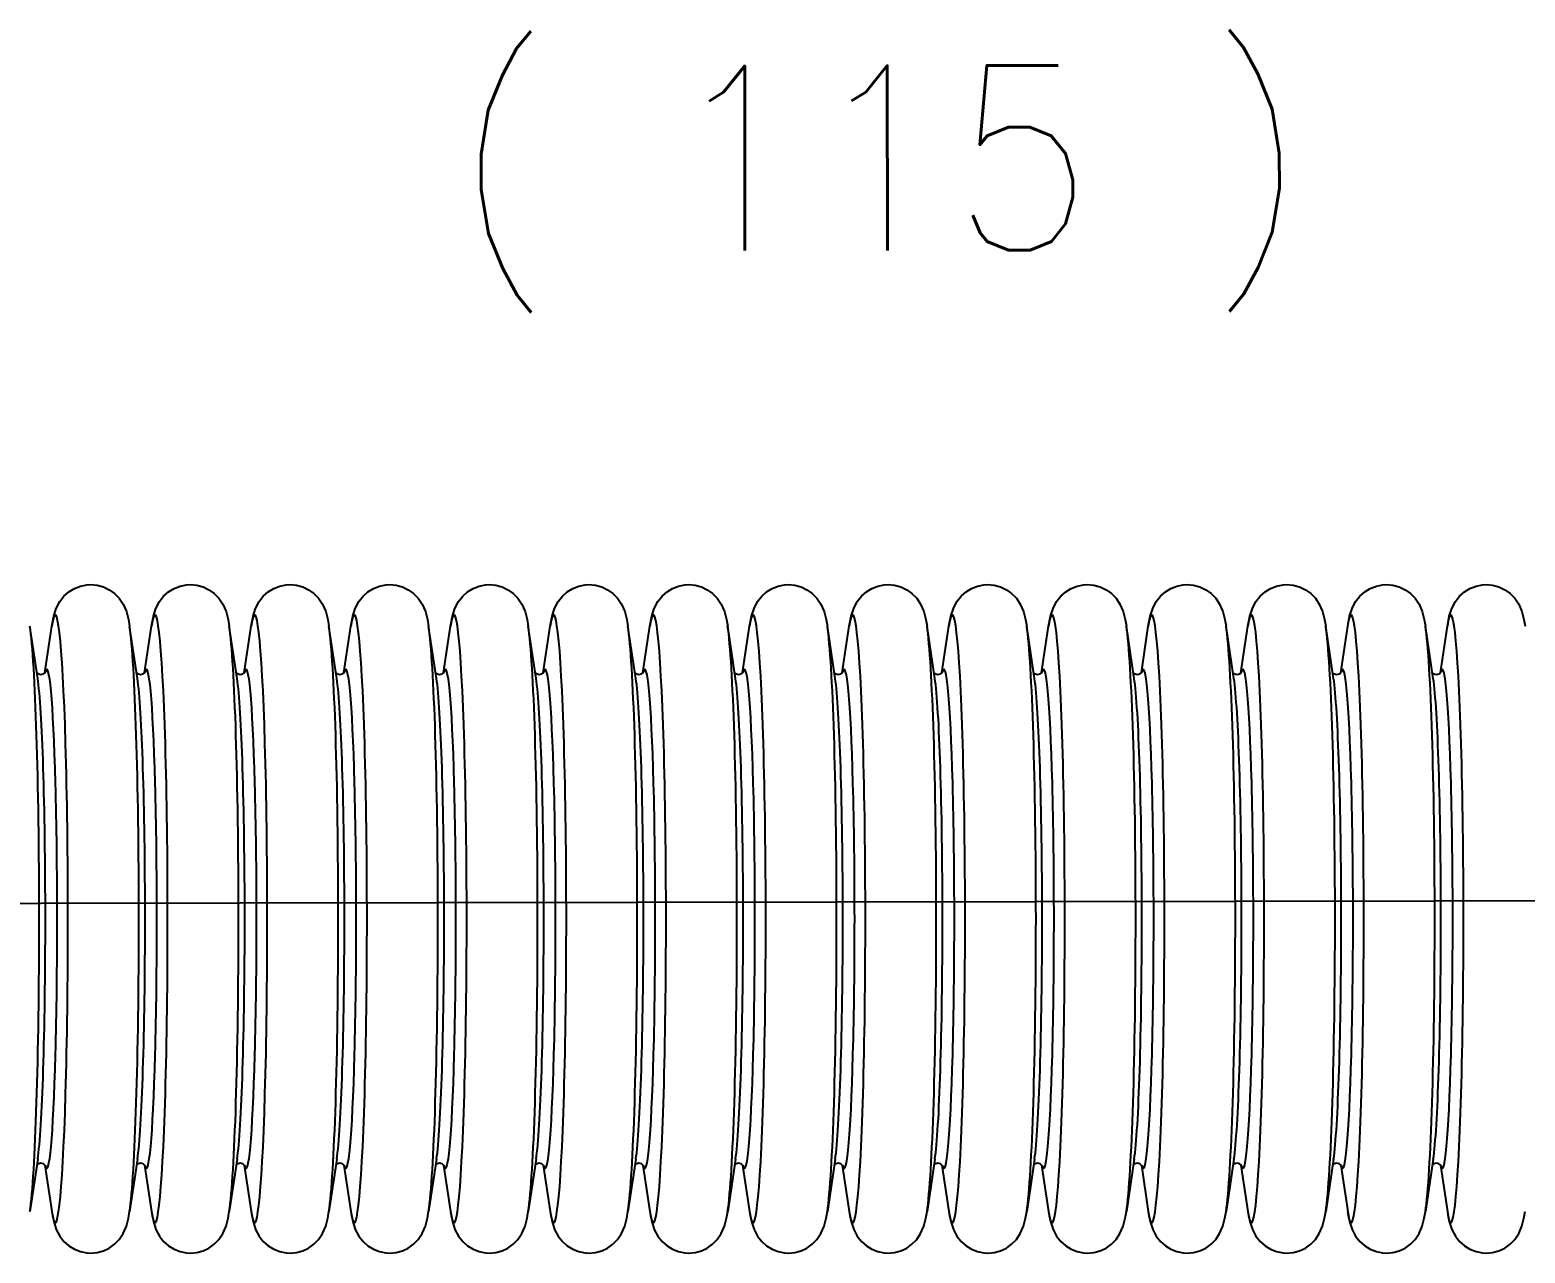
# Model space of a CAD drawing. Header units: inches. Extents: x 47316 to 59086, y 3141 to 11743.
# Drawn here: x 47757.95 to 47798.41, y 8642.61 to 8675.71 of the extents above; entities that cross this region are included whole.
import ezdxf

# ---------------------------------------------------------------- set-up
doc = ezdxf.new("R2010")
doc.units = ezdxf.units.IN
doc.header["$MEASUREMENT"] = 0
doc.styles.get("Standard").update_dxf_attribs({"font": ''})
doc.styles.get('Standard').set_extended_font_data('SimSun')
doc.linetypes.add('_VH_OTCON', pattern='A,0.0001,[7,VeSys.shx,S=0.1,R=0,X=0,Y=0],-0.4,[7,VeSys.shx,S=0.1,R=0,X=0,Y=0],-0.4,["X",Standard,S=1,R=0,X=-0.5,Y=-0.5],-0.0001,[7,VeSys.shx,S=0.1,R=0,X=0,Y=0],-0.4', length=1.2002)

msp = doc.modelspace()

# ---------------------------------------------------------------- linework, layer by layer
at = {"color": 1, "lineweight": -3}
for p, q in [((47759.153, 8660.592), (47759.317, 8660.656)), ((47759.317, 8660.656), (47759.488, 8660.69)), ((47759.488, 8660.69), (47759.593, 8660.695)), ((47759.593, 8660.695), (47759.767, 8660.68)), ((47759.767, 8660.68), (47759.936, 8660.634)), ((47759.936, 8660.634), (47760.094, 8660.558)), ((47761.851, 8660.592), (47762.014, 8660.656)), ((47762.014, 8660.656), (47762.186, 8660.69)), ((47762.186, 8660.69), (47762.29, 8660.695)), ((47762.29, 8660.695), (47762.464, 8660.68)), ((47762.464, 8660.68), (47762.633, 8660.634)), ((47762.633, 8660.634), (47762.792, 8660.558)), ((47764.549, 8660.592), (47764.712, 8660.656)), ((47764.712, 8660.656), (47764.883, 8660.69)), ((47764.883, 8660.69), (47764.988, 8660.695)), ((47764.988, 8660.695), (47765.162, 8660.68)), ((47765.162, 8660.68), (47765.331, 8660.634)), ((47765.331, 8660.634), (47765.489, 8660.558)), ((47767.246, 8660.592), (47767.41, 8660.656)), ((47767.41, 8660.656), (47767.581, 8660.69)), ((47767.581, 8660.69), (47767.686, 8660.695)), ((47767.686, 8660.695), (47767.859, 8660.68)), ((47767.859, 8660.68), (47768.029, 8660.634)), ((47768.029, 8660.634), (47768.187, 8660.558)), ((47769.944, 8660.592), (47770.107, 8660.656)), ((47770.107, 8660.656), (47770.279, 8660.69)), ((47770.279, 8660.69), (47770.383, 8660.695)), ((47770.383, 8660.695), (47770.557, 8660.68)), ((47770.557, 8660.68), (47770.726, 8660.634)), ((47770.726, 8660.634), (47770.885, 8660.558)), ((47772.642, 8660.592), (47772.805, 8660.656)), ((47772.805, 8660.656), (47772.976, 8660.69)), ((47772.976, 8660.69), (47773.081, 8660.695)), ((47773.081, 8660.695), (47773.255, 8660.68)), ((47773.255, 8660.68), (47773.424, 8660.634)), ((47773.424, 8660.634), (47773.582, 8660.558)), ((47775.339, 8660.592), (47775.503, 8660.656)), ((47775.503, 8660.656), (47775.674, 8660.69)), ((47775.674, 8660.69), (47775.779, 8660.695)), ((47775.779, 8660.695), (47775.952, 8660.68)), ((47775.952, 8660.68), (47776.122, 8660.634)), ((47776.122, 8660.634), (47776.28, 8660.558)), ((47778.037, 8660.592), (47778.2, 8660.656)), ((47778.2, 8660.656), (47778.372, 8660.69)), ((47778.372, 8660.69), (47778.476, 8660.695)), ((47778.476, 8660.695), (47778.65, 8660.68)), ((47778.65, 8660.68), (47778.819, 8660.634)), ((47778.819, 8660.634), (47778.977, 8660.558)), ((47780.734, 8660.592), (47780.898, 8660.656)), ((47780.898, 8660.656), (47781.069, 8660.69)), ((47781.069, 8660.69), (47781.174, 8660.695)), ((47781.174, 8660.695), (47781.348, 8660.68)), ((47781.348, 8660.68), (47781.517, 8660.634)), ((47781.517, 8660.634), (47781.675, 8660.558)), ((47783.432, 8660.592), (47783.595, 8660.656)), ((47783.595, 8660.656), (47783.767, 8660.69)), ((47783.767, 8660.69), (47783.871, 8660.695)), ((47783.871, 8660.695), (47784.045, 8660.68)), ((47784.045, 8660.68), (47784.214, 8660.634)), ((47784.214, 8660.634), (47784.373, 8660.558)), ((47786.13, 8660.592), (47786.293, 8660.656)), ((47786.293, 8660.656), (47786.464, 8660.69)), ((47786.464, 8660.69), (47786.569, 8660.695)), ((47786.569, 8660.695), (47786.743, 8660.68)), ((47786.743, 8660.68), (47786.912, 8660.634)), ((47786.912, 8660.634), (47787.07, 8660.558)), ((47788.827, 8660.592), (47788.991, 8660.656)), ((47788.991, 8660.656), (47789.162, 8660.69)), ((47789.162, 8660.69), (47789.267, 8660.695)), ((47789.267, 8660.695), (47789.441, 8660.68)), ((47789.441, 8660.68), (47789.61, 8660.634)), ((47789.61, 8660.634), (47789.768, 8660.558)), ((47791.525, 8660.592), (47791.688, 8660.656)), ((47791.688, 8660.656), (47791.86, 8660.69)), ((47791.86, 8660.69), (47791.964, 8660.695)), ((47791.964, 8660.695), (47792.138, 8660.68)), ((47792.138, 8660.68), (47792.307, 8660.634)), ((47792.307, 8660.634), (47792.466, 8660.558)), ((47794.223, 8660.592), (47794.386, 8660.656)), ((47794.386, 8660.656), (47794.557, 8660.69)), ((47794.557, 8660.69), (47794.662, 8660.695)), ((47794.662, 8660.695), (47794.836, 8660.68)), ((47794.836, 8660.68), (47795.005, 8660.634)), ((47795.005, 8660.634), (47795.163, 8660.558)), ((47796.92, 8660.592), (47797.084, 8660.656)), ((47797.084, 8660.656), (47797.255, 8660.69)), ((47797.255, 8660.69), (47797.36, 8660.695)), ((47797.36, 8660.695), (47797.533, 8660.68)), ((47797.533, 8660.68), (47797.703, 8660.634)), ((47797.703, 8660.634), (47797.861, 8660.558)), ((47758.66, 8660.053), (47758.757, 8660.238)), ((47758.757, 8660.238), (47758.869, 8660.381)), ((47758.869, 8660.381), (47759.003, 8660.5)), ((47759.003, 8660.5), (47759.153, 8660.592)), ((47760.094, 8660.558), (47760.238, 8660.456)), ((47760.238, 8660.456), (47760.365, 8660.325)), ((47760.365, 8660.325), (47760.471, 8660.166)), ((47761.358, 8660.053), (47761.455, 8660.238)), ((47761.455, 8660.238), (47761.567, 8660.381)), ((47761.567, 8660.381), (47761.7, 8660.5)), ((47761.7, 8660.5), (47761.851, 8660.592)), ((47762.792, 8660.558), (47762.935, 8660.456)), ((47762.935, 8660.456), (47763.062, 8660.325)), ((47763.062, 8660.325), (47763.169, 8660.166)), ((47764.055, 8660.053), (47764.152, 8660.238)), ((47764.152, 8660.238), (47764.264, 8660.381)), ((47764.264, 8660.381), (47764.398, 8660.5)), ((47764.398, 8660.5), (47764.549, 8660.592)), ((47765.489, 8660.558), (47765.633, 8660.456)), ((47765.633, 8660.456), (47765.76, 8660.325)), ((47765.76, 8660.325), (47765.867, 8660.166)), ((47766.753, 8660.053), (47766.85, 8660.238)), ((47766.85, 8660.238), (47766.962, 8660.381)), ((47766.962, 8660.381), (47767.096, 8660.5)), ((47767.096, 8660.5), (47767.246, 8660.592)), ((47768.187, 8660.558), (47768.33, 8660.456)), ((47768.33, 8660.456), (47768.458, 8660.325)), ((47768.458, 8660.325), (47768.564, 8660.166)), ((47769.451, 8660.053), (47769.548, 8660.238)), ((47769.548, 8660.238), (47769.66, 8660.381)), ((47769.66, 8660.381), (47769.793, 8660.5)), ((47769.793, 8660.5), (47769.944, 8660.592)), ((47770.885, 8660.558), (47771.028, 8660.456)), ((47771.028, 8660.456), (47771.155, 8660.325)), ((47771.155, 8660.325), (47771.262, 8660.166)), ((47772.148, 8660.053), (47772.245, 8660.238)), ((47772.245, 8660.238), (47772.357, 8660.381)), ((47772.357, 8660.381), (47772.491, 8660.5)), ((47772.491, 8660.5), (47772.642, 8660.592)), ((47773.582, 8660.558), (47773.726, 8660.456)), ((47773.726, 8660.456), (47773.853, 8660.325)), ((47773.853, 8660.325), (47773.96, 8660.166)), ((47774.846, 8660.053), (47774.943, 8660.238)), ((47774.943, 8660.238), (47775.055, 8660.381)), ((47775.055, 8660.381), (47775.189, 8660.5)), ((47775.189, 8660.5), (47775.339, 8660.592)), ((47776.28, 8660.558), (47776.423, 8660.456)), ((47776.423, 8660.456), (47776.55, 8660.325)), ((47776.55, 8660.325), (47776.657, 8660.166)), ((47777.544, 8660.053), (47777.64, 8660.238)), ((47777.64, 8660.238), (47777.753, 8660.381)), ((47777.753, 8660.381), (47777.886, 8660.5)), ((47777.886, 8660.5), (47778.037, 8660.592)), ((47778.977, 8660.558), (47779.121, 8660.456)), ((47779.121, 8660.456), (47779.248, 8660.325)), ((47779.248, 8660.325), (47779.355, 8660.166)), ((47780.241, 8660.053), (47780.338, 8660.238)), ((47780.338, 8660.238), (47780.45, 8660.381)), ((47780.45, 8660.381), (47780.584, 8660.5)), ((47780.584, 8660.5), (47780.734, 8660.592)), ((47781.675, 8660.558), (47781.819, 8660.456)), ((47781.819, 8660.456), (47781.946, 8660.325)), ((47781.946, 8660.325), (47782.052, 8660.166)), ((47782.939, 8660.053), (47783.036, 8660.238)), ((47783.036, 8660.238), (47783.148, 8660.381)), ((47783.148, 8660.381), (47783.281, 8660.5)), ((47783.281, 8660.5), (47783.432, 8660.592)), ((47784.373, 8660.558), (47784.516, 8660.456)), ((47784.516, 8660.456), (47784.643, 8660.325)), ((47784.643, 8660.325), (47784.75, 8660.166)), ((47785.637, 8660.053), (47785.733, 8660.238)), ((47785.733, 8660.238), (47785.846, 8660.381)), ((47785.846, 8660.381), (47785.979, 8660.5)), ((47785.979, 8660.5), (47786.13, 8660.592)), ((47787.07, 8660.558), (47787.214, 8660.456)), ((47787.214, 8660.456), (47787.341, 8660.325)), ((47787.341, 8660.325), (47787.448, 8660.166)), ((47788.334, 8660.053), (47788.431, 8660.238)), ((47788.431, 8660.238), (47788.543, 8660.381)), ((47788.543, 8660.381), (47788.677, 8660.5)), ((47788.677, 8660.5), (47788.827, 8660.592)), ((47789.768, 8660.558), (47789.912, 8660.456)), ((47789.912, 8660.456), (47790.039, 8660.325)), ((47790.039, 8660.325), (47790.145, 8660.166)), ((47791.032, 8660.053), (47791.129, 8660.238)), ((47791.129, 8660.238), (47791.241, 8660.381)), ((47791.241, 8660.381), (47791.374, 8660.5)), ((47791.374, 8660.5), (47791.525, 8660.592)), ((47792.466, 8660.558), (47792.609, 8660.456)), ((47792.609, 8660.456), (47792.736, 8660.325)), ((47792.736, 8660.325), (47792.843, 8660.166)), ((47793.729, 8660.053), (47793.826, 8660.238)), ((47793.826, 8660.238), (47793.938, 8660.381)), ((47793.938, 8660.381), (47794.072, 8660.5)), ((47794.072, 8660.5), (47794.223, 8660.592)), ((47795.163, 8660.558), (47795.307, 8660.456)), ((47795.307, 8660.456), (47795.434, 8660.325)), ((47795.434, 8660.325), (47795.541, 8660.166)), ((47796.427, 8660.053), (47796.524, 8660.238)), ((47796.524, 8660.238), (47796.636, 8660.381)), ((47796.636, 8660.381), (47796.77, 8660.5)), ((47796.77, 8660.5), (47796.92, 8660.592)), ((47797.861, 8660.558), (47798.004, 8660.456)), ((47798.004, 8660.456), (47798.131, 8660.325)), ((47798.131, 8660.325), (47798.238, 8660.166)), ((47758.541, 8659.571), (47758.591, 8659.837)), ((47758.591, 8659.837), (47758.66, 8660.053)), ((47760.471, 8660.166), (47760.557, 8659.967)), ((47760.557, 8659.967), (47760.614, 8659.747)), ((47761.238, 8659.571), (47761.289, 8659.837)), ((47761.289, 8659.837), (47761.358, 8660.053)), ((47763.169, 8660.166), (47763.255, 8659.967)), ((47763.255, 8659.967), (47763.312, 8659.747)), ((47763.936, 8659.571), (47763.986, 8659.837)), ((47763.986, 8659.837), (47764.055, 8660.053)), ((47765.867, 8660.166), (47765.953, 8659.967)), ((47765.953, 8659.967), (47766.009, 8659.747)), ((47766.634, 8659.571), (47766.684, 8659.837)), ((47766.684, 8659.837), (47766.753, 8660.053)), ((47768.564, 8660.166), (47768.65, 8659.967)), ((47768.65, 8659.967), (47768.707, 8659.747)), ((47769.331, 8659.571), (47769.382, 8659.837)), ((47769.382, 8659.837), (47769.451, 8660.053)), ((47771.262, 8660.166), (47771.348, 8659.967)), ((47771.348, 8659.967), (47771.405, 8659.747)), ((47772.029, 8659.571), (47772.079, 8659.837)), ((47772.079, 8659.837), (47772.148, 8660.053)), ((47773.96, 8660.166), (47774.045, 8659.967)), ((47774.045, 8659.967), (47774.102, 8659.747)), ((47774.727, 8659.571), (47774.777, 8659.837)), ((47774.777, 8659.837), (47774.846, 8660.053)), ((47776.657, 8660.166), (47776.743, 8659.967)), ((47776.743, 8659.967), (47776.8, 8659.747)), ((47777.424, 8659.571), (47777.475, 8659.837)), ((47777.475, 8659.837), (47777.544, 8660.053)), ((47779.355, 8660.166), (47779.441, 8659.967)), ((47779.441, 8659.967), (47779.498, 8659.747)), ((47780.122, 8659.571), (47780.172, 8659.837)), ((47780.172, 8659.837), (47780.241, 8660.053)), ((47782.052, 8660.166), (47782.138, 8659.967)), ((47782.138, 8659.967), (47782.195, 8659.747)), ((47782.819, 8659.571), (47782.87, 8659.837)), ((47782.87, 8659.837), (47782.939, 8660.053)), ((47784.75, 8660.166), (47784.836, 8659.967)), ((47784.836, 8659.967), (47784.893, 8659.747)), ((47785.517, 8659.571), (47785.567, 8659.837)), ((47785.567, 8659.837), (47785.637, 8660.053)), ((47787.448, 8660.166), (47787.534, 8659.967)), ((47787.534, 8659.967), (47787.591, 8659.747)), ((47788.215, 8659.571), (47788.265, 8659.837)), ((47788.265, 8659.837), (47788.334, 8660.053)), ((47790.145, 8660.166), (47790.231, 8659.967)), ((47790.231, 8659.967), (47790.288, 8659.747)), ((47790.912, 8659.571), (47790.963, 8659.837)), ((47790.963, 8659.837), (47791.032, 8660.053)), ((47792.843, 8660.166), (47792.929, 8659.967)), ((47792.929, 8659.967), (47792.986, 8659.747)), ((47793.61, 8659.571), (47793.66, 8659.837)), ((47793.66, 8659.837), (47793.729, 8660.053)), ((47795.541, 8660.166), (47795.627, 8659.967)), ((47795.627, 8659.967), (47795.683, 8659.747)), ((47796.308, 8659.571), (47796.358, 8659.837)), ((47796.358, 8659.837), (47796.427, 8660.053)), ((47798.238, 8660.166), (47798.324, 8659.967)), ((47798.324, 8659.967), (47798.381, 8659.747)), ((47758.16, 8658.154), (47757.947, 8659.571)), ((47758.352, 8658.312), (47758.541, 8659.571)), ((47760.614, 8659.747), (47760.645, 8659.571)), ((47760.858, 8658.154), (47760.645, 8659.571)), ((47761.049, 8658.312), (47761.238, 8659.571)), ((47763.312, 8659.747), (47763.342, 8659.571)), ((47763.555, 8658.154), (47763.342, 8659.571)), ((47763.747, 8658.312), (47763.936, 8659.571)), ((47766.009, 8659.747), (47766.04, 8659.571)), ((47766.253, 8658.154), (47766.04, 8659.571)), ((47766.445, 8658.312), (47766.634, 8659.571)), ((47768.707, 8659.747), (47768.738, 8659.571)), ((47768.95, 8658.154), (47768.738, 8659.571)), ((47769.142, 8658.312), (47769.331, 8659.571)), ((47771.405, 8659.747), (47771.435, 8659.571)), ((47771.648, 8658.154), (47771.435, 8659.571)), ((47771.84, 8658.312), (47772.029, 8659.571)), ((47774.102, 8659.747), (47774.133, 8659.571)), ((47774.346, 8658.154), (47774.133, 8659.571)), ((47774.537, 8658.312), (47774.727, 8659.571)), ((47776.8, 8659.747), (47776.831, 8659.571)), ((47777.043, 8658.154), (47776.831, 8659.571)), ((47777.235, 8658.312), (47777.424, 8659.571)), ((47779.498, 8659.747), (47779.528, 8659.571)), ((47779.741, 8658.154), (47779.528, 8659.571)), ((47779.933, 8658.312), (47780.122, 8659.571)), ((47782.195, 8659.747), (47782.226, 8659.571)), ((47782.439, 8658.154), (47782.226, 8659.571)), ((47782.63, 8658.312), (47782.819, 8659.571)), ((47784.893, 8659.747), (47784.923, 8659.571)), ((47785.136, 8658.154), (47784.923, 8659.571)), ((47785.328, 8658.312), (47785.517, 8659.571)), ((47787.591, 8659.747), (47787.621, 8659.571)), ((47787.834, 8658.154), (47787.621, 8659.571)), ((47788.026, 8658.312), (47788.215, 8659.571)), ((47790.288, 8659.747), (47790.319, 8659.571)), ((47790.532, 8658.154), (47790.319, 8659.571)), ((47790.723, 8658.312), (47790.912, 8659.571)), ((47792.986, 8659.747), (47793.016, 8659.571)), ((47793.229, 8658.154), (47793.016, 8659.571)), ((47793.421, 8658.312), (47793.61, 8659.571)), ((47795.683, 8659.747), (47795.714, 8659.571)), ((47795.927, 8658.154), (47795.714, 8659.571)), ((47796.118, 8658.312), (47796.308, 8659.571)), ((47798.381, 8659.747), (47798.412, 8659.571)), ((47758.16, 8645.146), (47757.947, 8643.729)), ((47758.352, 8644.988), (47758.541, 8643.729)), ((47760.858, 8645.146), (47760.645, 8643.729)), ((47761.049, 8644.988), (47761.238, 8643.729)), ((47763.555, 8645.146), (47763.342, 8643.729)), ((47763.747, 8644.988), (47763.936, 8643.729)), ((47766.253, 8645.146), (47766.04, 8643.729)), ((47766.445, 8644.988), (47766.634, 8643.729)), ((47768.95, 8645.146), (47768.738, 8643.729)), ((47769.142, 8644.988), (47769.331, 8643.729)), ((47771.648, 8645.146), (47771.435, 8643.729)), ((47771.84, 8644.988), (47772.029, 8643.729)), ((47774.346, 8645.146), (47774.133, 8643.729)), ((47774.537, 8644.988), (47774.727, 8643.729)), ((47777.043, 8645.146), (47776.831, 8643.729)), ((47777.235, 8644.988), (47777.424, 8643.729)), ((47779.741, 8645.146), (47779.528, 8643.729)), ((47779.933, 8644.988), (47780.122, 8643.729)), ((47782.439, 8645.146), (47782.226, 8643.729)), ((47782.63, 8644.988), (47782.819, 8643.729)), ((47785.136, 8645.146), (47784.923, 8643.729)), ((47785.328, 8644.988), (47785.517, 8643.729)), ((47787.834, 8645.146), (47787.621, 8643.729)), ((47788.026, 8644.988), (47788.215, 8643.729)), ((47790.532, 8645.146), (47790.319, 8643.729)), ((47790.723, 8644.988), (47790.912, 8643.729)), ((47793.229, 8645.146), (47793.016, 8643.729)), ((47793.421, 8644.988), (47793.61, 8643.729)), ((47795.927, 8645.146), (47795.714, 8643.729)), ((47796.118, 8644.988), (47796.308, 8643.729)), ((47758.541, 8643.729), (47758.591, 8643.463)), ((47760.614, 8643.553), (47760.645, 8643.729)), ((47761.238, 8643.729), (47761.289, 8643.463)), ((47763.312, 8643.553), (47763.342, 8643.729)), ((47763.936, 8643.729), (47763.986, 8643.463)), ((47766.009, 8643.553), (47766.04, 8643.729)), ((47766.634, 8643.729), (47766.684, 8643.463)), ((47768.707, 8643.553), (47768.738, 8643.729)), ((47769.331, 8643.729), (47769.382, 8643.463)), ((47771.405, 8643.553), (47771.435, 8643.729)), ((47772.029, 8643.729), (47772.079, 8643.463)), ((47774.102, 8643.553), (47774.133, 8643.729)), ((47774.727, 8643.729), (47774.777, 8643.463)), ((47776.8, 8643.553), (47776.831, 8643.729)), ((47777.424, 8643.729), (47777.475, 8643.463)), ((47779.498, 8643.553), (47779.528, 8643.729)), ((47780.122, 8643.729), (47780.172, 8643.463)), ((47782.195, 8643.553), (47782.226, 8643.729)), ((47782.819, 8643.729), (47782.87, 8643.463)), ((47784.893, 8643.553), (47784.923, 8643.729)), ((47785.517, 8643.729), (47785.567, 8643.463)), ((47787.591, 8643.553), (47787.621, 8643.729)), ((47788.215, 8643.729), (47788.265, 8643.463)), ((47790.288, 8643.553), (47790.319, 8643.729)), ((47790.912, 8643.729), (47790.963, 8643.463)), ((47792.986, 8643.553), (47793.016, 8643.729)), ((47793.61, 8643.729), (47793.66, 8643.463)), ((47795.683, 8643.553), (47795.714, 8643.729)), ((47796.308, 8643.729), (47796.358, 8643.463)), ((47798.381, 8643.553), (47798.412, 8643.729)), ((47758.591, 8643.463), (47758.66, 8643.247)), ((47758.66, 8643.247), (47758.757, 8643.063)), ((47760.471, 8643.134), (47760.557, 8643.334)), ((47760.557, 8643.334), (47760.614, 8643.553)), ((47761.289, 8643.463), (47761.358, 8643.247)), ((47761.358, 8643.247), (47761.455, 8643.063)), ((47763.169, 8643.134), (47763.255, 8643.334)), ((47763.255, 8643.334), (47763.312, 8643.553)), ((47763.986, 8643.463), (47764.055, 8643.247)), ((47764.055, 8643.247), (47764.152, 8643.063)), ((47765.867, 8643.134), (47765.953, 8643.334)), ((47765.953, 8643.334), (47766.009, 8643.553)), ((47766.684, 8643.463), (47766.753, 8643.247)), ((47766.753, 8643.247), (47766.85, 8643.063)), ((47768.564, 8643.134), (47768.65, 8643.334)), ((47768.65, 8643.334), (47768.707, 8643.553)), ((47769.382, 8643.463), (47769.451, 8643.247)), ((47769.451, 8643.247), (47769.548, 8643.063)), ((47771.262, 8643.134), (47771.348, 8643.334)), ((47771.348, 8643.334), (47771.405, 8643.553)), ((47772.079, 8643.463), (47772.148, 8643.247)), ((47772.148, 8643.247), (47772.245, 8643.063)), ((47773.96, 8643.134), (47774.045, 8643.334)), ((47774.045, 8643.334), (47774.102, 8643.553)), ((47774.777, 8643.463), (47774.846, 8643.247)), ((47774.846, 8643.247), (47774.943, 8643.063)), ((47776.657, 8643.134), (47776.743, 8643.334)), ((47776.743, 8643.334), (47776.8, 8643.553)), ((47777.475, 8643.463), (47777.544, 8643.247)), ((47777.544, 8643.247), (47777.64, 8643.063)), ((47779.355, 8643.134), (47779.441, 8643.334)), ((47779.441, 8643.334), (47779.498, 8643.553)), ((47780.172, 8643.463), (47780.241, 8643.247)), ((47780.241, 8643.247), (47780.338, 8643.063)), ((47782.052, 8643.134), (47782.138, 8643.334)), ((47782.138, 8643.334), (47782.195, 8643.553)), ((47782.87, 8643.463), (47782.939, 8643.247)), ((47782.939, 8643.247), (47783.036, 8643.063)), ((47784.75, 8643.134), (47784.836, 8643.334)), ((47784.836, 8643.334), (47784.893, 8643.553)), ((47785.567, 8643.463), (47785.637, 8643.247)), ((47785.637, 8643.247), (47785.733, 8643.063)), ((47787.448, 8643.134), (47787.534, 8643.334)), ((47787.534, 8643.334), (47787.591, 8643.553)), ((47788.265, 8643.463), (47788.334, 8643.247)), ((47788.334, 8643.247), (47788.431, 8643.063)), ((47790.145, 8643.134), (47790.231, 8643.334)), ((47790.231, 8643.334), (47790.288, 8643.553)), ((47790.963, 8643.463), (47791.032, 8643.247)), ((47791.032, 8643.247), (47791.129, 8643.063)), ((47792.843, 8643.134), (47792.929, 8643.334)), ((47792.929, 8643.334), (47792.986, 8643.553)), ((47793.66, 8643.463), (47793.729, 8643.247)), ((47793.729, 8643.247), (47793.826, 8643.063)), ((47795.541, 8643.134), (47795.627, 8643.334)), ((47795.627, 8643.334), (47795.683, 8643.553)), ((47796.358, 8643.463), (47796.427, 8643.247)), ((47796.427, 8643.247), (47796.524, 8643.063)), ((47798.238, 8643.134), (47798.324, 8643.334)), ((47798.324, 8643.334), (47798.381, 8643.553)), ((47758.757, 8643.063), (47758.869, 8642.92)), ((47758.869, 8642.92), (47759.003, 8642.801)), ((47760.094, 8642.742), (47760.238, 8642.845)), ((47760.238, 8642.845), (47760.365, 8642.975)), ((47760.365, 8642.975), (47760.471, 8643.134)), ((47761.455, 8643.063), (47761.567, 8642.92)), ((47761.567, 8642.92), (47761.7, 8642.801)), ((47762.792, 8642.742), (47762.935, 8642.845)), ((47762.935, 8642.845), (47763.062, 8642.975)), ((47763.062, 8642.975), (47763.169, 8643.134)), ((47764.152, 8643.063), (47764.264, 8642.92)), ((47764.264, 8642.92), (47764.398, 8642.801)), ((47765.489, 8642.742), (47765.633, 8642.845)), ((47765.633, 8642.845), (47765.76, 8642.975)), ((47765.76, 8642.975), (47765.867, 8643.134)), ((47766.85, 8643.063), (47766.962, 8642.92)), ((47766.962, 8642.92), (47767.096, 8642.801)), ((47768.187, 8642.742), (47768.33, 8642.845)), ((47768.33, 8642.845), (47768.458, 8642.975)), ((47768.458, 8642.975), (47768.564, 8643.134)), ((47769.548, 8643.063), (47769.66, 8642.92)), ((47769.66, 8642.92), (47769.793, 8642.801)), ((47770.885, 8642.742), (47771.028, 8642.845)), ((47771.028, 8642.845), (47771.155, 8642.975)), ((47771.155, 8642.975), (47771.262, 8643.134)), ((47772.245, 8643.063), (47772.357, 8642.92)), ((47772.357, 8642.92), (47772.491, 8642.801)), ((47773.582, 8642.742), (47773.726, 8642.845)), ((47773.726, 8642.845), (47773.853, 8642.975)), ((47773.853, 8642.975), (47773.96, 8643.134)), ((47774.943, 8643.063), (47775.055, 8642.92)), ((47775.055, 8642.92), (47775.189, 8642.801)), ((47776.28, 8642.742), (47776.423, 8642.845)), ((47776.423, 8642.845), (47776.55, 8642.975)), ((47776.55, 8642.975), (47776.657, 8643.134)), ((47777.64, 8643.063), (47777.753, 8642.92)), ((47777.753, 8642.92), (47777.886, 8642.801)), ((47778.977, 8642.742), (47779.121, 8642.845)), ((47779.121, 8642.845), (47779.248, 8642.975)), ((47779.248, 8642.975), (47779.355, 8643.134)), ((47780.338, 8643.063), (47780.45, 8642.92)), ((47780.45, 8642.92), (47780.584, 8642.801)), ((47781.675, 8642.742), (47781.819, 8642.845)), ((47781.819, 8642.845), (47781.946, 8642.975)), ((47781.946, 8642.975), (47782.052, 8643.134)), ((47783.036, 8643.063), (47783.148, 8642.92)), ((47783.148, 8642.92), (47783.281, 8642.801)), ((47784.373, 8642.742), (47784.516, 8642.845)), ((47784.516, 8642.845), (47784.643, 8642.975)), ((47784.643, 8642.975), (47784.75, 8643.134)), ((47785.733, 8643.063), (47785.846, 8642.92)), ((47785.846, 8642.92), (47785.979, 8642.801)), ((47787.07, 8642.742), (47787.214, 8642.845)), ((47787.214, 8642.845), (47787.341, 8642.975)), ((47787.341, 8642.975), (47787.448, 8643.134)), ((47788.431, 8643.063), (47788.543, 8642.92)), ((47788.543, 8642.92), (47788.677, 8642.801)), ((47789.768, 8642.742), (47789.912, 8642.845)), ((47789.912, 8642.845), (47790.039, 8642.975)), ((47790.039, 8642.975), (47790.145, 8643.134)), ((47791.129, 8643.063), (47791.241, 8642.92)), ((47791.241, 8642.92), (47791.374, 8642.801)), ((47792.466, 8642.742), (47792.609, 8642.845)), ((47792.609, 8642.845), (47792.736, 8642.975)), ((47792.736, 8642.975), (47792.843, 8643.134)), ((47793.826, 8643.063), (47793.938, 8642.92)), ((47793.938, 8642.92), (47794.072, 8642.801)), ((47795.163, 8642.742), (47795.307, 8642.845)), ((47795.307, 8642.845), (47795.434, 8642.975)), ((47795.434, 8642.975), (47795.541, 8643.134)), ((47796.524, 8643.063), (47796.636, 8642.92)), ((47796.636, 8642.92), (47796.77, 8642.801)), ((47797.861, 8642.742), (47798.004, 8642.845)), ((47798.004, 8642.845), (47798.131, 8642.975)), ((47798.131, 8642.975), (47798.238, 8643.134)), ((47759.003, 8642.801), (47759.153, 8642.708)), ((47759.153, 8642.708), (47759.317, 8642.645)), ((47759.317, 8642.645), (47759.488, 8642.611)), ((47759.488, 8642.611), (47759.593, 8642.605)), ((47759.593, 8642.605), (47759.767, 8642.621)), ((47759.767, 8642.621), (47759.936, 8642.667)), ((47759.936, 8642.667), (47760.094, 8642.742)), ((47761.7, 8642.801), (47761.851, 8642.708)), ((47761.851, 8642.708), (47762.014, 8642.645)), ((47762.014, 8642.645), (47762.186, 8642.611)), ((47762.186, 8642.611), (47762.29, 8642.605)), ((47762.29, 8642.605), (47762.464, 8642.621)), ((47762.464, 8642.621), (47762.633, 8642.667)), ((47762.633, 8642.667), (47762.792, 8642.742)), ((47764.398, 8642.801), (47764.549, 8642.708)), ((47764.549, 8642.708), (47764.712, 8642.645)), ((47764.712, 8642.645), (47764.883, 8642.611)), ((47764.883, 8642.611), (47764.988, 8642.605)), ((47764.988, 8642.605), (47765.162, 8642.621)), ((47765.162, 8642.621), (47765.331, 8642.667)), ((47765.331, 8642.667), (47765.489, 8642.742)), ((47767.096, 8642.801), (47767.246, 8642.708)), ((47767.246, 8642.708), (47767.41, 8642.645)), ((47767.41, 8642.645), (47767.581, 8642.611)), ((47767.581, 8642.611), (47767.686, 8642.605)), ((47767.686, 8642.605), (47767.859, 8642.621)), ((47767.859, 8642.621), (47768.029, 8642.667)), ((47768.029, 8642.667), (47768.187, 8642.742)), ((47769.793, 8642.801), (47769.944, 8642.708)), ((47769.944, 8642.708), (47770.107, 8642.645)), ((47770.107, 8642.645), (47770.279, 8642.611)), ((47770.279, 8642.611), (47770.383, 8642.605)), ((47770.383, 8642.605), (47770.557, 8642.621)), ((47770.557, 8642.621), (47770.726, 8642.667)), ((47770.726, 8642.667), (47770.885, 8642.742)), ((47772.491, 8642.801), (47772.642, 8642.708)), ((47772.642, 8642.708), (47772.805, 8642.645)), ((47772.805, 8642.645), (47772.976, 8642.611)), ((47772.976, 8642.611), (47773.081, 8642.605)), ((47773.081, 8642.605), (47773.255, 8642.621)), ((47773.255, 8642.621), (47773.424, 8642.667)), ((47773.424, 8642.667), (47773.582, 8642.742)), ((47775.189, 8642.801), (47775.339, 8642.708)), ((47775.339, 8642.708), (47775.503, 8642.645)), ((47775.503, 8642.645), (47775.674, 8642.611)), ((47775.674, 8642.611), (47775.779, 8642.605)), ((47775.779, 8642.605), (47775.952, 8642.621)), ((47775.952, 8642.621), (47776.122, 8642.667)), ((47776.122, 8642.667), (47776.28, 8642.742)), ((47777.886, 8642.801), (47778.037, 8642.708)), ((47778.037, 8642.708), (47778.2, 8642.645)), ((47778.2, 8642.645), (47778.372, 8642.611)), ((47778.372, 8642.611), (47778.476, 8642.605)), ((47778.476, 8642.605), (47778.65, 8642.621)), ((47778.65, 8642.621), (47778.819, 8642.667)), ((47778.819, 8642.667), (47778.977, 8642.742)), ((47780.584, 8642.801), (47780.734, 8642.708)), ((47780.734, 8642.708), (47780.898, 8642.645)), ((47780.898, 8642.645), (47781.069, 8642.611)), ((47781.069, 8642.611), (47781.174, 8642.605)), ((47781.174, 8642.605), (47781.348, 8642.621)), ((47781.348, 8642.621), (47781.517, 8642.667)), ((47781.517, 8642.667), (47781.675, 8642.742)), ((47783.281, 8642.801), (47783.432, 8642.708)), ((47783.432, 8642.708), (47783.595, 8642.645)), ((47783.595, 8642.645), (47783.767, 8642.611)), ((47783.767, 8642.611), (47783.871, 8642.605)), ((47783.871, 8642.605), (47784.045, 8642.621)), ((47784.045, 8642.621), (47784.214, 8642.667)), ((47784.214, 8642.667), (47784.373, 8642.742)), ((47785.979, 8642.801), (47786.13, 8642.708)), ((47786.13, 8642.708), (47786.293, 8642.645)), ((47786.293, 8642.645), (47786.464, 8642.611)), ((47786.464, 8642.611), (47786.569, 8642.605)), ((47786.569, 8642.605), (47786.743, 8642.621)), ((47786.743, 8642.621), (47786.912, 8642.667)), ((47786.912, 8642.667), (47787.07, 8642.742)), ((47788.677, 8642.801), (47788.827, 8642.708)), ((47788.827, 8642.708), (47788.991, 8642.645)), ((47788.991, 8642.645), (47789.162, 8642.611)), ((47789.162, 8642.611), (47789.267, 8642.605)), ((47789.267, 8642.605), (47789.441, 8642.621)), ((47789.441, 8642.621), (47789.61, 8642.667)), ((47789.61, 8642.667), (47789.768, 8642.742)), ((47791.374, 8642.801), (47791.525, 8642.708)), ((47791.525, 8642.708), (47791.688, 8642.645)), ((47791.688, 8642.645), (47791.86, 8642.611)), ((47791.86, 8642.611), (47791.964, 8642.605)), ((47791.964, 8642.605), (47792.138, 8642.621)), ((47792.138, 8642.621), (47792.307, 8642.667)), ((47792.307, 8642.667), (47792.466, 8642.742)), ((47794.072, 8642.801), (47794.223, 8642.708)), ((47794.223, 8642.708), (47794.386, 8642.645)), ((47794.386, 8642.645), (47794.557, 8642.611)), ((47794.557, 8642.611), (47794.662, 8642.605)), ((47794.662, 8642.605), (47794.836, 8642.621)), ((47794.836, 8642.621), (47795.005, 8642.667)), ((47795.005, 8642.667), (47795.163, 8642.742)), ((47796.77, 8642.801), (47796.92, 8642.708)), ((47796.92, 8642.708), (47797.084, 8642.645)), ((47797.084, 8642.645), (47797.255, 8642.611)), ((47797.255, 8642.611), (47797.36, 8642.605)), ((47797.36, 8642.605), (47797.533, 8642.621)), ((47797.533, 8642.621), (47797.703, 8642.667)), ((47797.703, 8642.667), (47797.861, 8642.742))]:
    msp.add_line(p, q, dxfattribs=at)
at = {"color": 0, "linetype": '_VH_OTCON', "lineweight": -2, "ltscale": 5}
msp.add_polyline3d([(47812.089, 8652.154, 0), (47752.856, 8652.059, 0), (47752.856, 8652.059, 0)], dxfattribs=at)
at = {"color": 1, "lineweight": -3}
for centre, radius, start, end in [((47758.243, 8658.41), 0.145, 222.8162, 270.4409), ((47758.247, 8658.405), 0.14, 268.6913, 328.0439), ((47760.94, 8658.41), 0.145, 222.8162, 270.4409), ((47760.945, 8658.405), 0.14, 268.6913, 328.0439), ((47763.638, 8658.41), 0.145, 222.8162, 270.4409), ((47763.642, 8658.405), 0.14, 268.6913, 328.0439), ((47766.336, 8658.41), 0.145, 222.8162, 270.4409), ((47766.34, 8658.405), 0.14, 268.6913, 328.0439), ((47769.033, 8658.41), 0.145, 222.8162, 270.4409), ((47769.038, 8658.405), 0.14, 268.6913, 328.0439), ((47771.731, 8658.41), 0.145, 222.8162, 270.4409), ((47771.735, 8658.405), 0.14, 268.6913, 328.0439), ((47774.429, 8658.41), 0.145, 222.8162, 270.4409), ((47774.433, 8658.405), 0.14, 268.6913, 328.0439), ((47777.126, 8658.41), 0.145, 222.8162, 270.4409), ((47777.131, 8658.405), 0.14, 268.6913, 328.0439), ((47779.824, 8658.41), 0.145, 222.8162, 270.4409), ((47779.828, 8658.405), 0.14, 268.6913, 328.0439), ((47782.521, 8658.41), 0.145, 222.8162, 270.4409), ((47782.526, 8658.405), 0.14, 268.6913, 328.0439), ((47785.219, 8658.41), 0.145, 222.8162, 270.4409), ((47785.223, 8658.405), 0.14, 268.6913, 328.0439), ((47787.917, 8658.41), 0.145, 222.8162, 270.4409), ((47787.921, 8658.405), 0.14, 268.6913, 328.0439), ((47790.614, 8658.41), 0.145, 222.8162, 270.4409), ((47790.619, 8658.405), 0.14, 268.6913, 328.0439), ((47793.312, 8658.41), 0.145, 222.8162, 270.4409), ((47793.316, 8658.405), 0.14, 268.6913, 328.0439), ((47796.01, 8658.41), 0.145, 222.8162, 270.4409), ((47796.014, 8658.405), 0.14, 268.6913, 328.0439), ((47758.243, 8644.89), 0.145, 89.5591, 137.1837), ((47758.247, 8644.895), 0.14, 31.956, 91.3087), ((47760.94, 8644.89), 0.145, 89.5591, 137.1837), ((47760.945, 8644.895), 0.14, 31.956, 91.3087), ((47763.638, 8644.89), 0.145, 89.5591, 137.1837), ((47763.642, 8644.895), 0.14, 31.956, 91.3087), ((47766.336, 8644.89), 0.145, 89.5591, 137.1837), ((47766.34, 8644.895), 0.14, 31.956, 91.3087), ((47769.033, 8644.89), 0.145, 89.5591, 137.1837), ((47769.038, 8644.895), 0.14, 31.956, 91.3087), ((47771.731, 8644.89), 0.145, 89.5591, 137.1837), ((47771.735, 8644.895), 0.14, 31.956, 91.3087), ((47774.429, 8644.89), 0.145, 89.5591, 137.1837), ((47774.433, 8644.895), 0.14, 31.956, 91.3087), ((47777.126, 8644.89), 0.145, 89.5591, 137.1837), ((47777.131, 8644.895), 0.14, 31.956, 91.3087), ((47779.824, 8644.89), 0.145, 89.5591, 137.1837), ((47779.828, 8644.895), 0.14, 31.956, 91.3087), ((47782.521, 8644.89), 0.145, 89.5591, 137.1837), ((47782.526, 8644.895), 0.14, 31.956, 91.3087), ((47785.219, 8644.89), 0.145, 89.5591, 137.1837), ((47785.223, 8644.895), 0.14, 31.956, 91.3087), ((47787.917, 8644.89), 0.145, 89.5591, 137.1837), ((47787.921, 8644.895), 0.14, 31.956, 91.3087), ((47790.614, 8644.89), 0.145, 89.5591, 137.1837), ((47790.619, 8644.895), 0.14, 31.956, 91.3087), ((47793.312, 8644.89), 0.145, 89.5591, 137.1837), ((47793.316, 8644.895), 0.14, 31.956, 91.3087), ((47796.01, 8644.89), 0.145, 89.5591, 137.1837), ((47796.014, 8644.895), 0.14, 31.956, 91.3087)]:
    msp.add_arc(centre, radius, start, end, dxfattribs=at)
for centre, major_axis, start_param, end_param in [((47758.633, 8651.65), (0, -8.223), 6.01127, 9.696693), ((47761.331, 8651.65), (0, -8.223), 6.01127, 9.696693), ((47764.028, 8651.65), (0, -8.223), 6.01127, 9.696693), ((47766.726, 8651.65), (0, -8.223), 6.01127, 9.696693), ((47769.424, 8651.65), (0, -8.223), 6.01127, 9.696693), ((47772.121, 8651.65), (0, -8.223), 6.01127, 9.696693), ((47774.819, 8651.65), (0, -8.223), 6.01127, 9.696693), ((47777.517, 8651.65), (0, -8.223), 6.01127, 9.696693), ((47780.214, 8651.65), (0, -8.223), 6.01127, 9.696693), ((47782.912, 8651.65), (0, -8.223), 6.01127, 9.696693), ((47785.61, 8651.65), (0, -8.223), 6.01127, 9.696693), ((47788.307, 8651.65), (0, -8.223), 6.01127, 9.696693), ((47791.005, 8651.65), (0, -8.223), 6.01127, 9.696693), ((47793.702, 8651.65), (0, -8.223), 6.01127, 9.696693), ((47796.4, 8651.65), (0, -8.223), 6.01127, 9.696693), ((47757.855, 8651.65), (0, 8.223), 3.413485, 6.01127), ((47760.552, 8651.65), (0, -8.223), 0.271892, 2.869677), ((47763.25, 8651.65), (0, 8.223), 3.413485, 6.01127), ((47765.948, 8651.65), (0, 8.223), 3.413485, 6.01127), ((47768.645, 8651.65), (0, -8.223), 0.271892, 2.869677), ((47771.343, 8651.65), (0, 8.223), 3.413485, 6.01127), ((47774.04, 8651.65), (0, 8.223), 3.413485, 6.01127), ((47776.738, 8651.65), (0, 8.223), 3.413485, 6.01127), ((47779.436, 8651.65), (0, 8.223), 3.413485, 6.01127), ((47782.133, 8651.65), (0, 8.223), 3.413485, 6.01127), ((47784.831, 8651.65), (0, 8.223), 3.413485, 6.01127), ((47787.529, 8651.65), (0, 8.223), 3.413485, 6.01127), ((47790.226, 8651.65), (0, 8.223), 3.413485, 6.01127), ((47792.924, 8651.65), (0, 8.223), 3.413485, 6.01127), ((47795.622, 8651.65), (0, 8.223), 3.413485, 6.01127), ((47758.404, 8651.65), (0, -6.752), 6.130846, 9.577117), ((47761.101, 8651.65), (0, -6.752), 6.130846, 9.577117), ((47763.799, 8651.65), (0, -6.752), 6.130846, 9.577117), ((47766.497, 8651.65), (0, -6.752), 6.130846, 9.577117), ((47769.194, 8651.65), (0, -6.752), 6.130846, 9.577117), ((47771.892, 8651.65), (0, -6.752), 6.130846, 9.577117), ((47774.59, 8651.65), (0, -6.752), 6.130846, 9.577117), ((47777.287, 8651.65), (0, -6.752), 6.130846, 9.577117), ((47779.985, 8651.65), (0, -6.752), 6.130846, 9.577117), ((47782.683, 8651.65), (0, -6.752), 6.130846, 9.577117), ((47785.38, 8651.65), (0, -6.752), 6.130846, 9.577117), ((47788.078, 8651.65), (0, -6.752), 6.130846, 9.577117), ((47790.775, 8651.65), (0, -6.752), 6.130846, 9.577117), ((47793.473, 8651.65), (0, -6.752), 6.130846, 9.577117), ((47796.171, 8651.65), (0, -6.752), 6.130846, 9.577117), ((47758.084, 8651.65), (0, -6.752), 0.271915, 2.869677), ((47760.782, 8651.65), (0, -6.752), 0.271915, 2.869677), ((47763.479, 8651.65), (0, -6.752), 0.271915, 2.869677), ((47766.177, 8651.65), (0, -6.752), 0.271915, 2.869677), ((47768.875, 8651.65), (0, -6.752), 0.271915, 2.869677), ((47771.572, 8651.65), (0, -6.752), 0.271915, 2.869677), ((47774.27, 8651.65), (0, -6.752), 0.271915, 2.869677), ((47776.967, 8651.65), (0, -6.752), 0.271915, 2.869677), ((47779.665, 8651.65), (0, -6.752), 0.271915, 2.869677), ((47782.363, 8651.65), (0, -6.752), 0.271915, 2.869677), ((47785.06, 8651.65), (0, -6.752), 0.271915, 2.869677), ((47787.758, 8651.65), (0, -6.752), 0.271915, 2.869677), ((47790.456, 8651.65), (0, -6.752), 0.271915, 2.869677), ((47793.153, 8651.65), (0, -6.752), 0.271915, 2.869677), ((47795.851, 8651.65), (0, -6.752), 0.271915, 2.869677)]:
    msp.add_ellipse(centre, major_axis=major_axis, ratio=0.041876, start_param=start_param, end_param=end_param, dxfattribs=at)

# ---------------------------------------------------------------- texts
at = {"color": 7, "linetype": '_VH_OTCON', "lineweight": 18, "ltscale": 5, "insert": (47769.384, 8674.72), "char_height": 5, "width": 27.85714, "attachment_point": 1, "rotation": 0.0923}
msp.add_mtext('\\Fromans.shx;\\W0.9000000000;\\T1.0000000000;\\o\\l( 115 )', dxfattribs=at)

doc.saveas('drawing.dxf')
